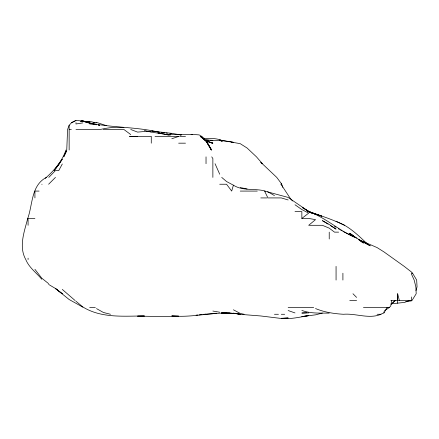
<?xml version="1.0" encoding="UTF-8"?>
<svg xmlns="http://www.w3.org/2000/svg" width="439" height="439" viewBox="0 0 439 439"><rect width="100%" height="100%" fill="white"/><g stroke="black" fill="none" stroke-linecap="round" stroke-linejoin="round"><path stroke-width="0.66" d="M390.951 304.304L391.742 300.589M415.98 290.634L417.05 286.897L416.671 280.055L412.567 273.212L411.348 271.933L404.209 266.369L383.971 251.909L377.128 247.607L358.707 239.579L370.286 245.835L358.317 239.282M221.722 177.394L226.557 181.537L233.405 185.176L231.699 191.08L226.557 184.237L219.714 184.237M46.391 177.394C31.065 185.395 32.771 204.623 27.734 218.457C24.343 231.649 18.531 246.575 25.764 259.52C29.023 267.581 36.371 272.74 41.765 279.248M80.968 121.323L82.834 121.076L75.985 120.418L71.623 122.64L69.142 125.28L67.579 129.483L66.761 150.017L63.726 156.86L66.547 151.159M65.965 150.017C62.118 161.36 54.112 170.579 45.266 178.366M292.484 200.969L289.965 197.923L281.009 184.237L281.311 183.529L276.746 177.394L260.777 162.298L262.412 163.703L256.48 156.86L247.091 148.02L240.248 143.679L226.557 141.204M62.3 163.988L58.766 170.552L55.457 170.552L48.806 177.394M377.128 314.275L380.684 314.275L383.971 312.892L387.165 307.432M59.369 163.703L62.3 159.165L54.101 170.552L59.369 163.703L55.457 168.949M384.515 310.796L389.382 307.432L390.82 305.939L390.82 304.918L395.226 300.589L392.471 302.63M48.614 184.237L55.457 177.394M295.003 211.614L301.845 211.614L301.845 218.457L308.688 213.102L301.845 209.562L295.003 204.772M75.985 120.478L71.601 122.64L72.896 122.64M381.008 314.275C369.045 319.383 355.936 313.183 343.419 314.275C333.92 313.693 324.35 312.261 315.531 308.551M409.395 300.589L404.506 302.422L391.44 303.799M171.808 138.735L178.651 136.447M322.374 313.051L315.531 314.84L301.845 316.574L308.688 315.625C299.612 317.062 290.58 319.471 281.311 318.308L288.154 317.973L281.311 318.473L260.777 315.97L240.248 314.346M87.059 121.861L89.677 121.345L94.956 122.64M82.834 122.898L75.985 123.985L75.985 122.64M80.968 121.263L82.834 120.988L89.677 122.124L87.718 122.278M199.18 314.873L201.6 314.576M202.807 314.423L204.014 314.275M239.716 314.275L233.405 313.166L240.248 314.275C217.404 310.06 194.675 318.215 171.808 315.866L178.651 316.157L164.96 316.552L137.583 316.151L144.431 315.976C123.765 316.009 101.228 318.379 82.834 306.949L75.985 301.247M144.431 131.513L137.583 132.106L130.74 129.483M196.074 315.142L197.94 314.977M405.751 301.423L411.348 300.956M206.028 314.187L204.514 314.275L212.871 313.709M234.772 313.353L221.766 313.133L229.981 312.925M221.766 313.133L226.557 312.864L221.766 312.974L233.405 313.369M306.636 312.771L301.845 313.034L308.688 312.914M137.583 136.326L129.576 136.326L151.274 136.326L151.274 143.174M226.557 312.864L221.766 312.985L226.557 313.012M93.101 122.64L96.52 122.64M69.142 129.483L71.343 129.483M75.985 129.483L100.235 129.483C107.978 127.716 115.967 126.75 123.897 127.546M103.363 129.483L123.897 129.483L130.74 134.57M155.016 136.326L178.651 136.326M179.595 136.326L185.494 136.326M178.651 143.174L185.494 143.174M41.765 184.237L42.084 184.237M281.009 184.237L281.311 184.237M39.076 191.08L34.922 191.08L34.922 197.923M240.248 191.08L257.27 191.08M260.777 197.923L266.769 197.923M267.625 197.923L281.311 197.923L288.154 199.97M28.08 218.457L34.922 218.457M301.845 218.457L308.688 218.457L315.531 219.626L308.688 225.3L322.374 225.3L329.223 228.143L334.513 232.143L338.617 232.143M411.348 273.212L412.567 273.212M349.751 300.589L356.594 300.589M390.82 300.589L411.947 300.589L416.188 293.74L415.865 286.897L414.164 280.055L411.348 273.804M89.677 307.432L95.318 307.432M288.154 307.432L313.687 307.432M363.443 307.432L389.382 307.432M274.468 314.275L278.452 314.275M281.311 314.275L284.675 314.275M329.223 313.139C320.053 312.974 310.587 313.753 301.845 310.417M265.194 191.08C254.763 188.084 242.877 191.322 233.405 185.176M202.917 138.203C209.359 138.74 216.235 137.709 222.205 140.743M161.848 132.633L164.34 132.814M169.937 133.544L171.808 133.686M169.937 134.976L164.96 134.592L192.337 134.367L199.18 134.91L201.671 136.326L206.028 140.886M231.534 142.159L233.405 142.313C224.406 140.26 215.159 140.667 206.028 139.942L209.14 140.266M176.785 134.422L178.025 134.532M210.38 140.392L212.871 140.65M222.205 141.1L220.96 140.952L222.205 141.155M89.677 123.935L96.52 124.786L89.677 123.035L96.52 124.736M170.562 134.954L158.117 133.132L166.205 134.504M158.117 132.084L159.983 132.342M161.848 132.6L163.094 132.776M179.271 134.685L181.137 134.982L171.808 133.368L151.894 131.085L158.117 131.969C133.302 126.24 107.303 128.133 82.834 121.186L89.677 123.299M151.274 131.909L144.431 130.849L158.117 133.198M166.205 133.061L167.451 133.258M98.385 125.11L99.631 125.318M212.871 311.048L219.714 312.211M98.385 125.066L99.631 125.285M225.937 141.089L219.714 139.981L221.58 140.716M306.976 210.671L308.688 211.472L288.154 197.429L264.574 191.08L267.625 197.314M240.248 187.579L247.091 188.957M167.451 134.768L168.697 135.031M244.089 314.275L240.248 313.43L233.405 309.791M96.52 122.393L106.474 125.669M178.651 134.372L181.137 134.971M309.934 212.531L315.531 214.045L306.976 210.775M209.76 142.335L212.871 143.174L207.268 141.468M110.496 314.275L103.363 312.464L96.52 308.606M207.219 141.468L212.58 143.174L206.028 140.496L203.745 139.108M308.688 211.653L315.531 214.045L308.688 211.675C320.849 215.675 333.08 219.698 344.599 225.3C353.104 230.223 360.232 237.17 367.3 243.93M288.154 310.543L295.003 312.936M336.065 221.251L344.599 225.3M309.072 211.614C325.288 217.733 338.145 229.624 353.746 236.939M344.374 232.143L356.594 237.872L363.443 243.069L359.135 240.1M82.834 307.146L69.142 299.513L55.457 288.489L48.614 284.412M342.908 231.386L343.885 231.891M334.502 226.414L336.065 227.248M267.625 191.684L274.468 195.591M338.348 228.757L339.484 229.416M340.626 230.074L341.767 230.733M397.663 303.261L397.663 293.751L399.364 300.589M306.406 210.281L309.83 212.289M304.693 208.953L308.688 211.406M328.081 224.131L322.374 220.63L329.223 224.461L336.065 229.109L330.518 225.646M304.693 208.986L308.688 211.477M356.594 238.289L349.751 233.263L355.546 237.581M48.614 283.643L41.765 278.178L34.922 269.31M355.546 237.576L349.751 233.235L352.358 235.447M206.028 141.007L200.2 136.326L206.028 141.04L207.631 143.174L211.296 150.017L206.028 141.034L201.238 136.326L206.028 141.04L211.631 150.017L207.499 143.174M75.173 300.589L62.3 289.416M352.967 293.74L356.594 297.395M211.73 156.86L212.871 158.556L212.871 177.394M219.714 174.201L215.039 163.703M281.712 184.237L282.771 187.349M27.734 218.457L28.08 219.698L28.08 225.3M397.646 293.74L397.663 300.589M411.348 296.94L411.348 300.589M383.971 311.745L383.971 312.892M342.908 273.212L342.908 280.055M336.065 266.369L336.065 280.055M329.223 232.143L329.223 238.992M281.311 183.529L281.311 184.621M206.028 156.86L206.028 163.703M69.142 125.28L69.142 150.017M28.08 258.181L28.08 259.52M192.337 134.361L191.091 134.575L192.337 134.367M216.603 313.237L213.491 313.457L216.603 313.248M82.834 121.076L80.781 121.208L82.834 121.098M89.677 122.64L82.834 121.021L89.677 122.64M315.531 213.875L309.934 212.361L321.754 216.158L315.531 213.886M303.558 208.251L302.416 207.548L303.558 208.273M62.3 293.74L55.457 288.505L62.3 293.74"/></g></svg>
